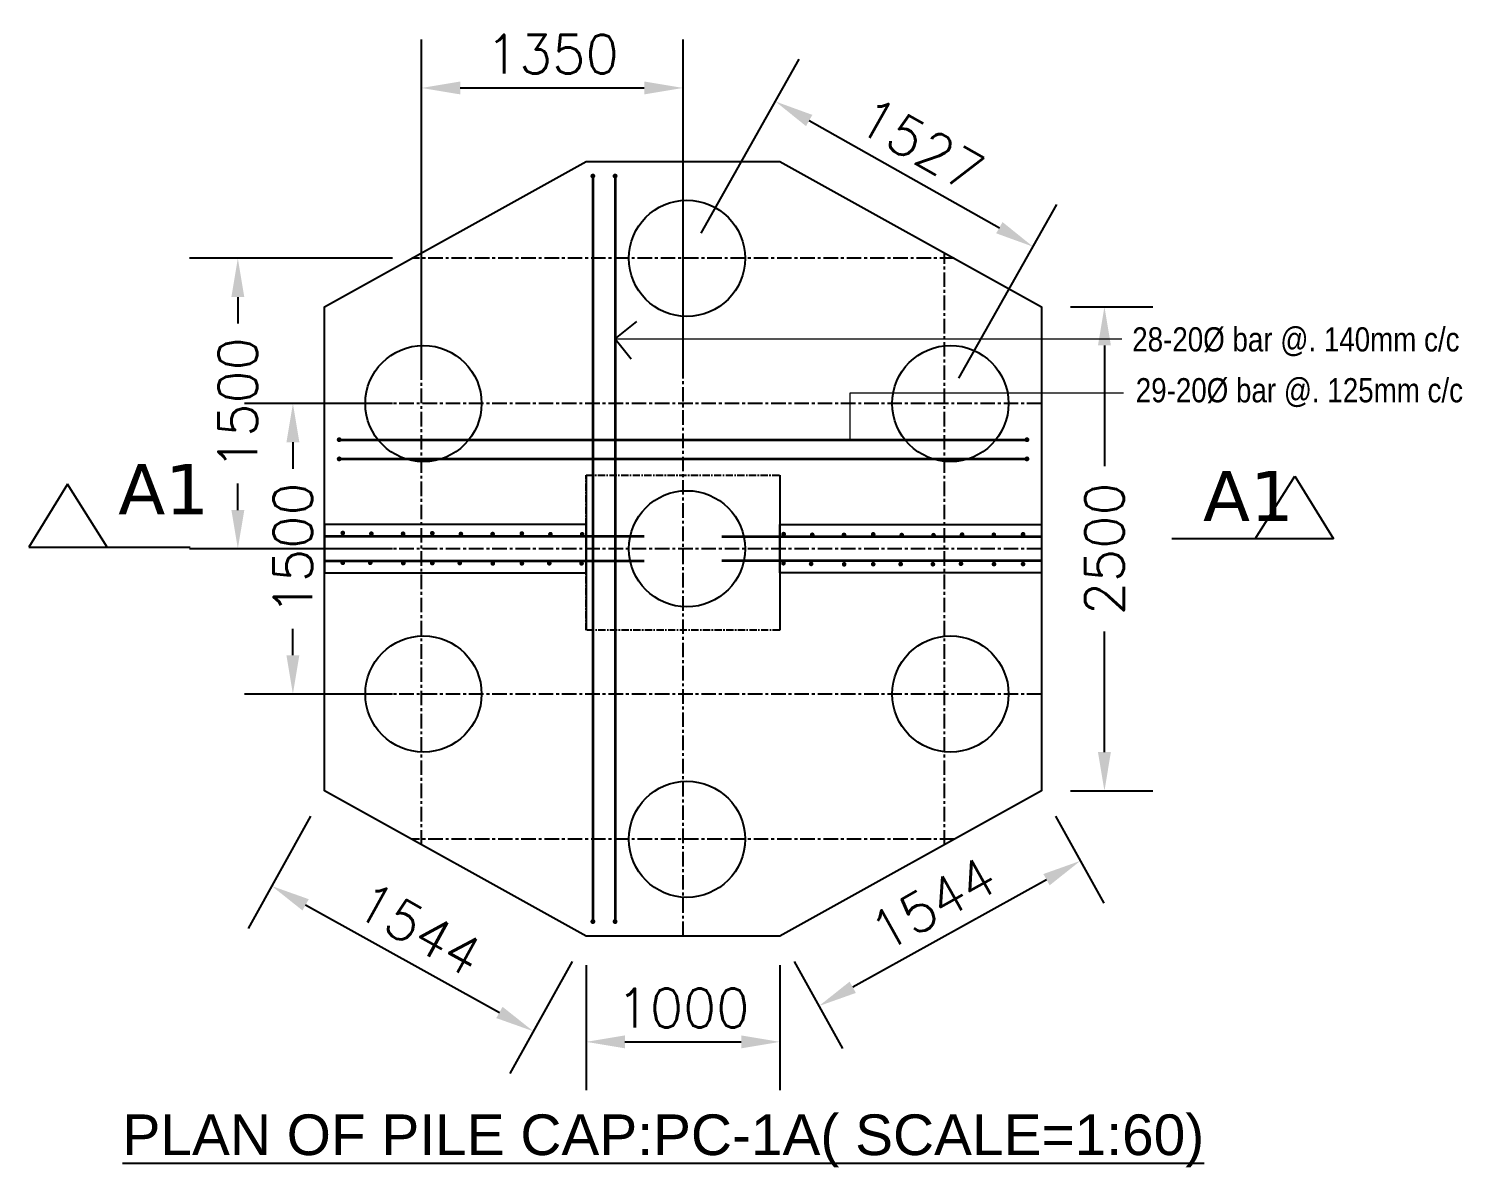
# Model space of a CAD drawing. Header units: millimetres. Extents: x 6239764 to 13047540, y 367704 to 979893.
# Drawn here: x 6495920 to 6503321, y 369484 to 375364 of the extents above; entities that cross this region are included whole.
import ezdxf

# ---------------------------------------------------------------- set-up
doc = ezdxf.new("R2010")
doc.units = ezdxf.units.MM
doc.header["$LTSCALE"] = 300
for name, pattern in [('CENTERX2', [4, 2.5, -0.5, 0.5, -0.5]), ('G', [2, 1.25, -0.25, 0.25, -0.25]), ('K', [2.5, 1.25, -0.25, 0.25, -0.25, 0.25, -0.25])]:
    doc.linetypes.add(name, pattern=pattern)
for name, color, linetype in [('05', 1, 'G'), ('07', 6, 'K'), ('BOU', 12, 'Continuous'), ('DIM', 4, 'Continuous'), ('TEXT', 7, 'Continuous')]:
    doc.layers.add(name, color=color, linetype=linetype)
doc.layers.add('LINE-3', color=7, linetype='Continuous', lineweight=15)
doc.layers.add('ROD', color=10, linetype='Continuous', lineweight=35)
doc.styles.add('1-100', font='romans.shx', dxfattribs={"height": 200})
doc.styles.add('1-37.5', font='arial.ttf')
doc.styles.add('NARROW', font='ARIALN.TTF')
doc.styles.add('ver', font='verdana.ttf')
doc.dimstyles.new('1-100', dxfattribs={"dimtxt": 210, "dimasz": 200, "dimexe": 250, "dimexo": 150, "dimgap": 75, "dimtad": 1, "dimdec": 0, "dimzin": 3, "dimdsep": 46, "dimtxsty": '1-100', "dimcen": 0.09, "dimclrd": 161, "dimclre": 161, "dimclrt": 161, "dimadec": 0, "dimazin": 0, "dimtfac": 1, "dimtdec": 0, "dimtofl": 0, "dimtmove": 2, "dimatfit": 3, "dimfxl": 1, "dimtolj": 1, "dimtzin": 0, "dimarcsym": 0})

# ---------------------------------------------------------------- blocks, each defined once
blk = doc.blocks.new('*D186')
at = {"layer": '07', "color": 161, "linetype": 'Continuous', "lineweight": -2, "ltscale": 0.1, "transparency": 16777216}
for p, q in [((6497375.5, 371297), (6497053.8, 370718)), ((6497350.1, 370839.4), (6498350.4, 370283.7)), ((6498725.5, 370547), (6498403.8, 369968))]:
    blk.add_line(p, q, dxfattribs=at)
at = {"layer": '07', "color": 161, "linetype": 'Continuous', "ltscale": 0.1, "transparency": 16777216}
for points in [[(6497366.3, 370868.5), (6497333.9, 370810.3), (6497175.3, 370936.5)], [(6498366.6, 370312.8), (6498334.2, 370254.5), (6498525.3, 370186.5)]]:
    blk.add_solid(points, dxfattribs=at)
at = {"layer": 'Defpoints', "color": 0, "linetype": 'Continuous', "ltscale": 0.1, "transparency": 16777216}
for p in [(6497448.3, 371428.1), (6498798.3, 370678.1), (6498525.3, 370186.5)]:
    blk.add_point(p, dxfattribs=at)
at = {"layer": '07', "color": 161, "linetype": 'Continuous', "ltscale": 0.1, "transparency": 16777216, "insert": (6497935.2, 370714.5), "char_height": 200, "attachment_point": 5, "rotation": 330.9454, "style": '1-100'}
blk.add_mtext('\\A1;1544', dxfattribs=at)
blk = doc.blocks.new('*D187')
at = {"layer": '07', "color": 161, "linetype": 'Continuous', "lineweight": -2, "ltscale": 0.1, "transparency": 16777216}
for p, q in [((6501298.3, 373928.1), (6501723.4, 373928.1)), ((6501473.4, 373728.1), (6501473.4, 373105.5)), ((6501473.4, 371628.1), (6501473.4, 372250.7)), ((6501298.3, 371428.1), (6501723.4, 371428.1))]:
    blk.add_line(p, q, dxfattribs=at)
at = {"layer": '07', "color": 161, "linetype": 'Continuous', "ltscale": 0.1, "transparency": 16777216}
for points in [[(6501440, 373728.1), (6501506.7, 373728.1), (6501473.4, 373928.1)], [(6501440, 371628.1), (6501506.7, 371628.1), (6501473.4, 371428.1)]]:
    blk.add_solid(points, dxfattribs=at)
at = {"layer": 'Defpoints', "color": 0, "linetype": 'Continuous', "ltscale": 0.1, "transparency": 16777216}
for p in [(6501148.3, 373928.1), (6501148.3, 371428.1), (6501473.4, 371428.1)]:
    blk.add_point(p, dxfattribs=at)
at = {"layer": '07', "color": 161, "linetype": 'Continuous', "ltscale": 0.1, "transparency": 16777216, "insert": (6501473.4, 372678.1), "char_height": 200, "attachment_point": 5, "rotation": 90, "style": '1-100'}
blk.add_mtext('\\A1;2500', dxfattribs=at)
blk = doc.blocks.new('*D188')
at = {"layer": '07', "color": 161, "linetype": 'Continuous', "lineweight": -2, "ltscale": 0.1, "transparency": 16777216}
for p, q in [((6498798.3, 370528.1), (6498798.3, 369881.7)), ((6499798.3, 370528.1), (6499798.3, 369881.7)), ((6498998.3, 370131.7), (6499598.3, 370131.7))]:
    blk.add_line(p, q, dxfattribs=at)
at = {"layer": '07', "color": 161, "linetype": 'Continuous', "ltscale": 0.1, "transparency": 16777216}
for points in [[(6498998.3, 370165), (6498998.3, 370098.3), (6498798.3, 370131.7)], [(6499598.3, 370165), (6499598.3, 370098.3), (6499798.3, 370131.7)]]:
    blk.add_solid(points, dxfattribs=at)
at = {"layer": 'Defpoints', "color": 0, "linetype": 'Continuous', "ltscale": 0.1, "transparency": 16777216}
for p in [(6498798.3, 370678.1), (6499798.3, 370678.1), (6499798.3, 370131.7)]:
    blk.add_point(p, dxfattribs=at)
at = {"layer": '07', "color": 161, "linetype": 'Continuous', "ltscale": 0.1, "transparency": 16777216, "insert": (6499298.3, 370306.7), "char_height": 200, "attachment_point": 5, "style": '1-100'}
blk.add_mtext('\\A1;1000', dxfattribs=at)
blk = doc.blocks.new('*D189')
at = {"layer": '07', "color": 161, "linetype": 'Continuous', "lineweight": -2, "ltscale": 0.1, "transparency": 16777216}
for p, q in [((6501221.2, 371297), (6501470.7, 370847.9)), ((6501174.4, 370969.3), (6500174.1, 370413.6)), ((6499871.2, 370547), (6500120.7, 370097.9))]:
    blk.add_line(p, q, dxfattribs=at)
at = {"layer": '07', "color": 161, "linetype": 'Continuous', "ltscale": 0.1, "transparency": 16777216}
for points in [[(6501158.2, 370998.5), (6501190.6, 370940.2), (6501349.2, 371066.5)], [(6500157.9, 370442.7), (6500190.3, 370384.5), (6499999.2, 370316.5)]]:
    blk.add_solid(points, dxfattribs=at)
at = {"layer": 'Defpoints', "color": 0, "linetype": 'Continuous', "ltscale": 0.1, "transparency": 16777216}
for p in [(6501148.3, 371428.1), (6499798.3, 370678.1), (6499999.2, 370316.5)]:
    blk.add_point(p, dxfattribs=at)
at = {"layer": '07', "color": 161, "linetype": 'Continuous', "ltscale": 0.1, "transparency": 16777216, "insert": (6500589.3, 370844.4), "char_height": 200, "attachment_point": 5, "rotation": 29.0546, "style": '1-100'}
blk.add_mtext('\\A1;1544', dxfattribs=at)
blk = doc.blocks.new('*D190')
at = {"layer": '07', "color": 161, "linetype": 'Continuous', "lineweight": -2, "ltscale": 0.1, "transparency": 16777216}
for p, q in [((6499392, 374308.8), (6499897.9, 375205.8)), ((6499949.3, 374889.8), (6500930.9, 374336.3)), ((6500722, 373558.8), (6501227.9, 374455.8))]:
    blk.add_line(p, q, dxfattribs=at)
at = {"layer": '07', "color": 161, "linetype": 'Continuous', "ltscale": 0.1, "transparency": 16777216}
for points in [[(6499965.7, 374918.9), (6499932.9, 374860.8), (6499775.1, 374988.1)], [(6500947.3, 374365.3), (6500914.5, 374307.3), (6501105.1, 374238.1)]]:
    blk.add_solid(points, dxfattribs=at)
at = {"layer": 'Defpoints', "color": 0, "linetype": 'Continuous', "ltscale": 0.1, "transparency": 16777216}
for p in [(6501105.1, 374238.1), (6499318.3, 374178.1), (6500648.3, 373428.1)]:
    blk.add_point(p, dxfattribs=at)
at = {"layer": '07', "color": 161, "linetype": 'Continuous', "ltscale": 0.1, "transparency": 16777216, "insert": (6500526, 374765.5), "char_height": 200, "attachment_point": 5, "rotation": 330.58092, "style": '1-100'}
blk.add_mtext('\\A1;1527', dxfattribs=at)
blk = doc.blocks.new('*D191')
at = {"layer": '07', "color": 161, "linetype": 'Continuous', "lineweight": -2, "ltscale": 0.1, "transparency": 16777216}
for p, q in [((6497948.3, 373578.1), (6497948.3, 375307.9)), ((6499298.3, 373578.1), (6499298.3, 375307.9)), ((6498148.3, 375057.9), (6499098.3, 375057.9))]:
    blk.add_line(p, q, dxfattribs=at)
at = {"layer": '07', "color": 161, "linetype": 'Continuous', "ltscale": 0.1, "transparency": 16777216}
for points in [[(6498148.3, 375091.2), (6498148.3, 375024.6), (6497948.3, 375057.9)], [(6499098.3, 375091.2), (6499098.3, 375024.6), (6499298.3, 375057.9)]]:
    blk.add_solid(points, dxfattribs=at)
at = {"layer": 'Defpoints', "color": 0, "linetype": 'Continuous', "ltscale": 0.1, "transparency": 16777216}
for p in [(6499298.3, 375057.9), (6497948.3, 373428.1), (6499298.3, 373428.1)]:
    blk.add_point(p, dxfattribs=at)
at = {"layer": '07', "color": 161, "linetype": 'Continuous', "ltscale": 0.1, "transparency": 16777216, "insert": (6498623.3, 375232.9), "char_height": 200, "attachment_point": 5, "style": '1-100'}
blk.add_mtext('\\A1;1350', dxfattribs=at)
blk = doc.blocks.new('*D192')
at = {"layer": '07', "color": 161, "linetype": 'Continuous', "lineweight": -2, "ltscale": 0.1, "transparency": 16777216}
for p, q in [((6497798.3, 373428.1), (6497034.4, 373428.1)), ((6497284.4, 373228.1), (6497284.4, 373091.2)), ((6497284.4, 372128.1), (6497284.4, 372265)), ((6497798.3, 371928.1), (6497034.4, 371928.1))]:
    blk.add_line(p, q, dxfattribs=at)
at = {"layer": '07', "color": 161, "linetype": 'Continuous', "ltscale": 0.1, "transparency": 16777216}
for points in [[(6497251.1, 373228.1), (6497317.7, 373228.1), (6497284.4, 373428.1)], [(6497251.1, 372128.1), (6497317.7, 372128.1), (6497284.4, 371928.1)]]:
    blk.add_solid(points, dxfattribs=at)
at = {"layer": 'Defpoints', "color": 0, "linetype": 'Continuous', "ltscale": 0.1, "transparency": 16777216}
for p in [(6497948.3, 373428.1), (6497284.4, 371928.1), (6497948.3, 371928.1)]:
    blk.add_point(p, dxfattribs=at)
at = {"layer": '07', "color": 161, "linetype": 'Continuous', "ltscale": 0.1, "transparency": 16777216, "insert": (6497284.4, 372678.1), "char_height": 200, "attachment_point": 5, "rotation": 90, "style": '1-100'}
blk.add_mtext('\\A1;1500', dxfattribs=at)
blk = doc.blocks.new('*D193')
at = {"layer": '07', "color": 161, "linetype": 'Continuous', "lineweight": -2, "ltscale": 0.1, "transparency": 16777216}
for p, q in [((6497798.3, 374178.1), (6496750.1, 374178.1)), ((6497000.1, 373978.1), (6497000.1, 373841.2)), ((6497000.1, 372878.1), (6497000.1, 373015)), ((6497798.3, 372678.1), (6496750.1, 372678.1))]:
    blk.add_line(p, q, dxfattribs=at)
at = {"layer": '07', "color": 161, "linetype": 'Continuous', "ltscale": 0.1, "transparency": 16777216}
for points in [[(6496966.8, 373978.1), (6497033.5, 373978.1), (6497000.1, 374178.1)], [(6496966.8, 372878.1), (6497033.5, 372878.1), (6497000.1, 372678.1)]]:
    blk.add_solid(points, dxfattribs=at)
at = {"layer": 'Defpoints', "color": 0, "linetype": 'Continuous', "ltscale": 0.1, "transparency": 16777216}
for p in [(6497000.1, 374178.1), (6497948.3, 374178.1), (6497948.3, 372678.1)]:
    blk.add_point(p, dxfattribs=at)
at = {"layer": '07', "color": 161, "linetype": 'Continuous', "ltscale": 0.1, "transparency": 16777216, "insert": (6497000.1, 373428.1), "char_height": 200, "attachment_point": 5, "rotation": 90, "style": '1-100'}
blk.add_mtext('\\A1;1500', dxfattribs=at)

msp = doc.modelspace()

# ---------------------------------------------------------------- linework, layer by layer
at = {"color": 8, "linetype": 'CENTERX2', "ltscale": 0.1}
for p, q in [((6499298.3, 370678.1), (6499298.3, 374678.1)), ((6500698.3, 374178.1), (6497898.3, 374178.1)), ((6497948.3, 371150.3), (6497948.3, 374205.9)), ((6500648.3, 371150.3), (6500648.3, 374205.9)), ((6501148.3, 373428.1), (6497448.3, 373428.1)), ((6501148.3, 372678.1), (6497448.3, 372678.1)), ((6501148.3, 371928.1), (6497448.3, 371928.1)), ((6500698.3, 371178.1), (6497898.3, 371178.1))]:
    msp.add_line(p, q, dxfattribs=at)
at = {"lineweight": 25}
for q in [(6499058.9, 373852.7), (6499030.9, 373659.4)]:
    msp.add_line((6498947.4, 373762.1), q, dxfattribs=at)
at = {"color": 6, "ltscale": 0.1}
for p, q in [((6498798.3, 373058.1), (6498798.3, 372258.1)), ((6499798.3, 373058.1), (6499798.3, 372258.1))]:
    msp.add_line(p, q, dxfattribs=at)
for points in [[(6498798.3, 372803.1), (6497448.3, 372803.1), (6497448.3, 372553.1), (6498798.3, 372553.1)], [(6499798.3, 372803.1), (6501148.3, 372803.1), (6501148.3, 372553.1), (6499798.3, 372553.1)]]:
    msp.add_lwpolyline(points, close=True, dxfattribs=at)
at = {"color": 1, "ltscale": 0.1, "const_width": 12}
for points in [[(6497535.9, 372759.5, 1), (6497547.9, 372759.5, 1)], [(6497683.3, 372756, 1), (6497695.3, 372756, 1)], [(6497847.2, 372755.6, 1), (6497859.2, 372755.6, 1)], [(6497998, 372758.2, 1), (6498010, 372758.2, 1)], [(6498145.4, 372754.7, 1), (6498157.4, 372754.7, 1)], [(6498309.3, 372754.2, 1), (6498321.3, 372754.2, 1)], [(6498460.2, 372756.8, 1), (6498472.2, 372756.8, 1)], [(6498607.6, 372753.4, 1), (6498619.6, 372753.4, 1)], [(6498771.5, 372752.9, 1), (6498783.5, 372752.9, 1)], [(6499811.7, 372753.8, 1), (6499823.7, 372753.8, 1)], [(6499959.1, 372750.3, 1), (6499971.1, 372750.3, 1)], [(6500122.9, 372749.9, 1), (6500134.9, 372749.9, 1)], [(6500273.8, 372752.5, 1), (6500285.8, 372752.5, 1)], [(6500421.2, 372749, 1), (6500433.2, 372749, 1)], [(6500585.1, 372748.5, 1), (6500597.1, 372748.5, 1)], [(6500732.5, 372751.1, 1), (6500744.5, 372751.1, 1)], [(6500896.4, 372750.6, 1), (6500908.4, 372750.6, 1)], [(6501047.2, 372753.2, 1), (6501059.2, 372753.2, 1)], [(6497535.9, 372605.6, 1), (6497547.9, 372605.6, 1)], [(6497677.6, 372605.8, 1), (6497689.6, 372605.8, 1)], [(6497848.1, 372603.8, 1), (6497860.1, 372603.8, 1)], [(6497998, 372604.3, 1), (6498010, 372604.3, 1)], [(6498139.7, 372604.4, 1), (6498151.7, 372604.4, 1)], [(6498310.3, 372602.5, 1), (6498322.3, 372602.5, 1)], [(6498460.2, 372602.9, 1), (6498472.2, 372602.9, 1)], [(6498601.9, 372603.1, 1), (6498613.9, 372603.1, 1)], [(6498768.3, 372602.8, 1), (6498780.3, 372602.8, 1)], [(6499810.7, 372603.6, 1), (6499822.7, 372603.6, 1)], [(6499953.4, 372600.1, 1), (6499965.4, 372600.1, 1)], [(6500123.9, 372598.1, 1), (6500135.9, 372598.1, 1)], [(6500273.8, 372598.6, 1), (6500285.8, 372598.6, 1)], [(6500415.5, 372598.7, 1), (6500427.5, 372598.7, 1)], [(6500581.9, 372598.4, 1), (6500593.9, 372598.4, 1)], [(6500726.8, 372600.8, 1), (6500738.8, 372600.8, 1)], [(6500897.3, 372598.8, 1), (6500909.3, 372598.8, 1)], [(6501047.2, 372599.3, 1), (6501059.2, 372599.3, 1)]]:
    msp.add_lwpolyline(points, format="xyb", close=True, dxfattribs=at)
at = {"color": 22, "ltscale": 0.1}
for centre in [(6499318.3, 374178.1), (6497958.3, 373428.1), (6500678.3, 373428.1), (6499318.3, 372678.1), (6497958.3, 371928.1), (6500678.3, 371928.1), (6499318.3, 371178.1)]:
    msp.add_circle(centre, 300, dxfattribs=at)
at = {"layer": '05', "ltscale": 0.1}
msp.add_lwpolyline([(6498798.3, 373058.1), (6499798.3, 373058.1), (6499798.3, 372258.1), (6498798.3, 372258.1)], close=True, dxfattribs=at)
at = {"layer": 'BOU', "color": 141, "ltscale": 0.1}
msp.add_lwpolyline([(6498798.3, 374678.1), (6499798.3, 374678.1), (6501148.3, 373928.1), (6501148.3, 371428.1), (6499798.3, 370678.1), (6498798.3, 370678.1), (6497448.3, 371428.1), (6497448.3, 373928.1), (6498798.3, 374678.1)], dxfattribs=at)
at = {"layer": 'DIM', "ltscale": 3}
for p, q in [((6502251.8, 372728.9, 0), (6502455.6, 373053.9, 0)), ((6502455.6, 373053.9, 0), (6502656.1, 372728.9, 0)), ((6496120.9, 373012.3), (6495920.5, 372687.3)), ((6496324.8, 372687.3), (6496120.9, 373012.3)), ((6495920.5, 372687.3), (6496754.7, 372687.3)), ((6502656.1, 372728.9, 0), (6501821.9, 372728.9, 0))]:
    msp.add_line(p, q, dxfattribs=at)
at = {"layer": 'LINE-3'}
for p, q in [((6498947.4, 373762.1), (6501564, 373762.1)), ((6500161.2, 373241.5), (6500161.2, 373483)), ((6500161.2, 373483), (6501571.3, 373483)), ((6502013.2, 372928.7, 0), (6502013.2, 372928.7, 0))]:
    msp.add_line(p, q, dxfattribs=at)
at = {"layer": 'ROD'}
for p, q in [((6498832.7, 374603.1), (6498832.7, 370753.1)), ((6498947.4, 374603.1), (6498947.4, 370753.1)), ((6497523.3, 373241.5), (6501073.3, 373241.5)), ((6497523.3, 373142.3), (6501073.3, 373142.3))]:
    msp.add_line(p, q, dxfattribs=at)
at = {"layer": 'ROD', "const_width": 12.5}
for points in [[(6498826.5, 374603.1, 1), (6498839, 374603.1, 1)], [(6498941.2, 374603.1, 1), (6498953.7, 374603.1, 1)], [(6497517.1, 373241.5, 1), (6497529.6, 373241.5, 1)], [(6501067.1, 373241.5, 1), (6501079.6, 373241.5, 1)], [(6497517.1, 373142.3, 1), (6497529.6, 373142.3, 1)], [(6501067.1, 373142.3, 1), (6501079.6, 373142.3, 1)], [(6498826.5, 370753.1, 1), (6498839, 370753.1, 1)], [(6498941.2, 370753.1, 1), (6498953.7, 370753.1, 1)]]:
    msp.add_lwpolyline(points, format="xyb", close=True, dxfattribs=at)
at = {"layer": 'ROD'}
for points in [[(6499098.3, 372741.1), (6497448.3, 372741.1)], [(6499498.3, 372741.1), (6501148.3, 372741.1)], [(6497448.3, 372615.1), (6499098.3, 372615.1)], [(6501148.3, 372615.1), (6499498.3, 372615.1)]]:
    msp.add_lwpolyline(points, dxfattribs=at)

# ---------------------------------------------------------------- texts
at = {"lineweight": 25}
for s, height, style, p in [('28-20Ø bar @. 140mm c/c', 125, 'NARROW', (6501616.9, 373697.1, -20.9)), ('29-20Ø bar @. 125mm c/c', 125, 'NARROW', (6501635.1, 373434.4, -20.9)), ('A1', 258.49, 'ver', (6496382.8, 372856.7)), ('A1', 258.49, 'ver', (6501982.3, 372821.9, 0))]:
    msp.add_text(s, height=height, dxfattribs=dict(at, style=style)).set_placement(p)
at = {"layer": 'TEXT', "linetype": 'Continuous', "ltscale": 0.5, "insert": (6496323.1, 369757), "char_height": 210, "attachment_point": 1, "style": '1-37.5'}
msp.add_mtext('{\\L PLAN OF PILE CAP:PC-1A( SCALE=1:60)}', dxfattribs=at)

# ---------------------------------------------------------------- dimensions: what is measured, and where the dimension line sits
at = {"layer": '07', "color": 6, "linetype": 'Continuous', "ltscale": 0.1}
for base, p1, p2, picture, middle in [((6499298.3, 375057.9), (6497948.3, 373428.1), (6499298.3, 373428.1), '*D191', (6498623.3, 375232.9)), ((6499798.3, 370131.7), (6498798.3, 370678.1), (6499798.3, 370678.1), '*D188', (6499298.3, 370306.7))]:
    dim = msp.add_linear_dim(base=base, p1=p1, p2=p2, dimstyle='1-100', dxfattribs=at)
    dim.commit()
    dim.dimension.update_dxf_attribs({"geometry": picture, "text_midpoint": middle})
for p1, p2, distance, picture, middle in [((6499318.3, 374178.1), (6500648.3, 373428.1), 929.9, '*D190', (6500526, 374765.5)), ((6497448.3, 371428.1), (6498798.3, 370678.1), -562.3, '*D186', (6497935.2, 370714.5)), ((6501148.3, 371428.1), (6499798.3, 370678.1), 413.7, '*D189', (6500589.3, 370844.4))]:
    dim = msp.add_aligned_dim(p1=p1, p2=p2, distance=distance, dimstyle='1-100', dxfattribs=at)
    dim.commit()
    dim.dimension.update_dxf_attribs({"geometry": picture, "text_midpoint": middle})
for base, p1, p2, picture, middle in [((6497000.1, 374178.1), (6497948.3, 372678.1), (6497948.3, 374178.1), '*D193', (6497000.1, 373428.1)), ((6501473.4, 371428.1), (6501148.3, 373928.1), (6501148.3, 371428.1), '*D187', (6501473.4, 372678.1)), ((6497284.4, 371928.1), (6497948.3, 373428.1), (6497948.3, 371928.1), '*D192', (6497284.4, 372678.1))]:
    dim = msp.add_linear_dim(base=base, p1=p1, p2=p2, angle=270, dimstyle='1-100', dxfattribs=at)
    dim.commit()
    dim.dimension.update_dxf_attribs({"geometry": picture, "text_midpoint": middle, "dimtype": 160})

doc.saveas('drawing.dxf')
